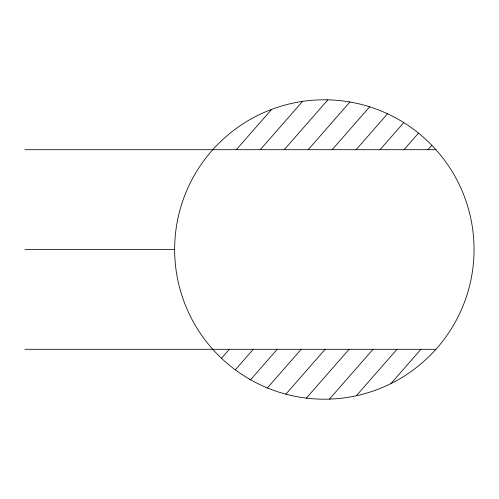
<?xml version="1.0" encoding="UTF-8"?>
<svg xmlns="http://www.w3.org/2000/svg" width="499" height="499" viewBox="0 0 499 499"><rect width="100%" height="100%" fill="white"/><g stroke="black" fill="none" stroke-linecap="round" stroke-linejoin="round"><path stroke-width="0.75" d="M236.333 149.7L271.599 109.406M260.285 149.7L302.556 101.397M284.237 149.7L327.868 99.844M308.189 149.7L349.93 102.002M332.141 149.7L369.665 106.823M356.093 149.7L387.523 113.784M380.045 149.7L403.76 122.598M221.487 358.263L229.328 349.3M403.997 149.7L418.505 133.121M235.303 369.84L253.28 349.3M427.949 149.7L431.816 145.284M250.573 379.758L277.232 349.3M267.377 387.935L301.184 349.3M285.871 394.173L325.136 349.3M306.367 398.115L349.088 349.3M329.446 399.113L373.04 349.3M356.348 395.738L396.992 349.3M390.954 383.569L420.944 349.3M24.95 149.7L435.933 149.7M24.95 249.5L174.65 249.5M24.95 349.3L435.926 349.3M249.5 379.146A149.7 149.7 0 0 0 474.05 249.5A149.7 149.7 0 0 0 249.5 119.854A149.7 149.7 0 0 0 249.5 379.146"/></g></svg>
